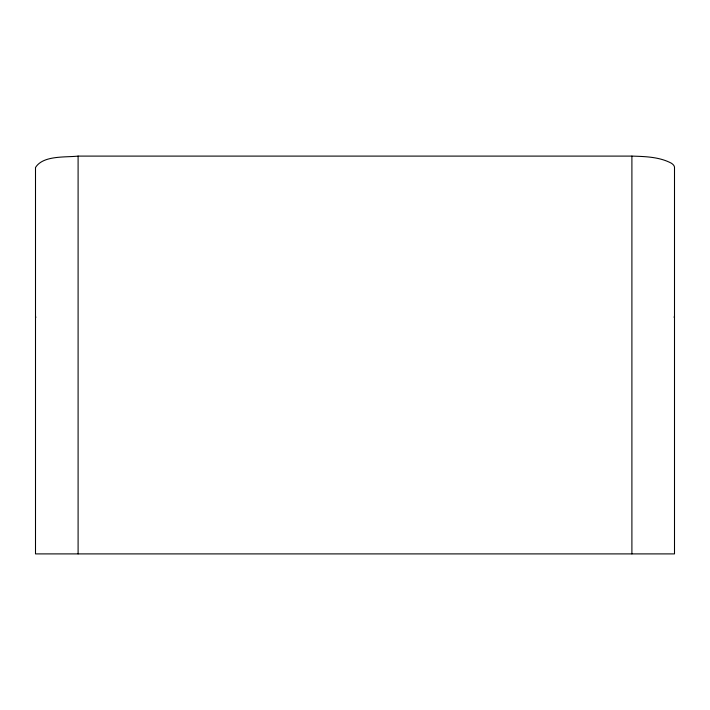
<?xml version="1.0" encoding="UTF-8"?>
<svg xmlns="http://www.w3.org/2000/svg" width="710" height="710" viewBox="0 0 710 710"><rect width="100%" height="100%" fill="white"/><g stroke="black" fill="none" stroke-linecap="round" stroke-linejoin="round"><path stroke-width="1.06" d="M674.136 317.397L674.5 315.906M78.1 156.102C65.355 157.513 43.15 155.188 35.5 167.516L35.5 553.898L674.5 553.898L674.5 167.516A45.458 11.768 0 0 0 671.261 163.149C659.262 156.839 645.159 156.511 631.9 156.102L78.1 156.102L78.1 553.898M631.9 156.102L631.9 553.898M35.864 317.397A45.458 11.768 0 0 1 35.5 315.906"/></g></svg>
